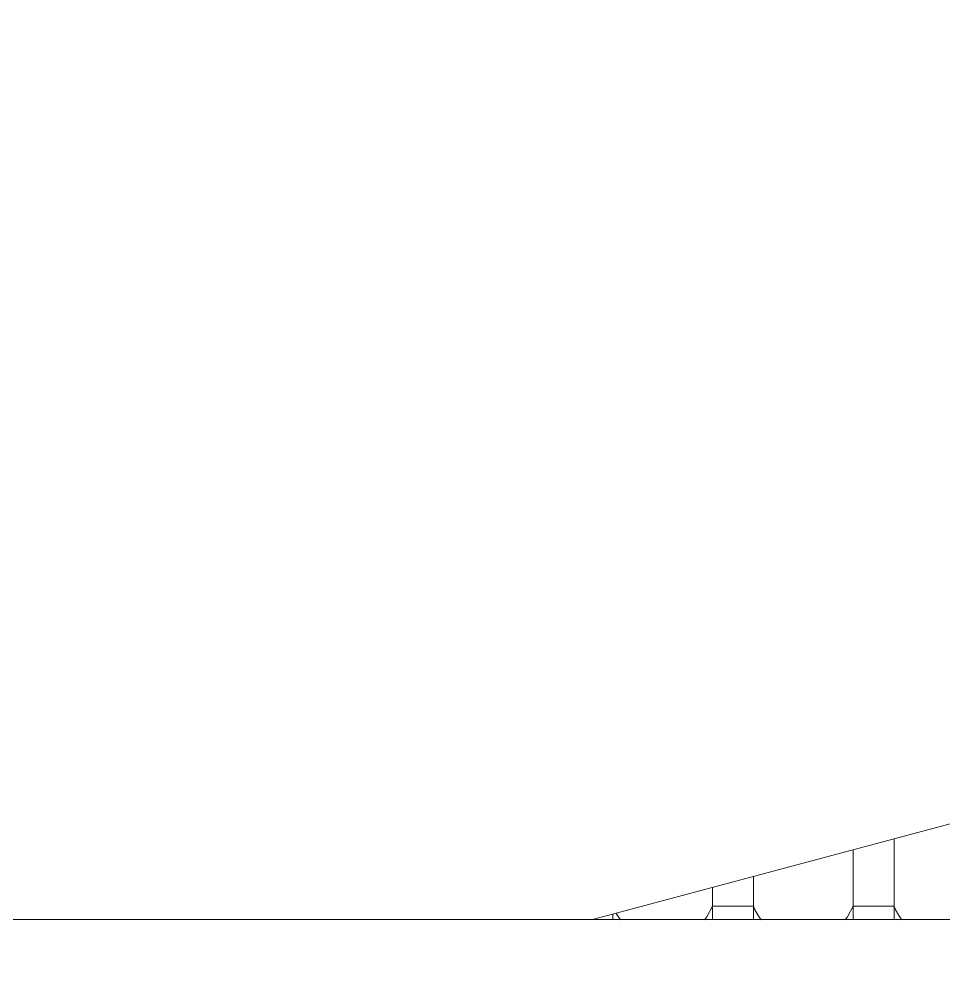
# Model space of a CAD drawing. Header units: millimetres. Extents: x 3554773 to 3850347, y -1853213 to -1653133.
# Drawn here: x 3571398 to 3575784, y -1693890 to -1689310 of the extents above; entities that cross this region are included whole.
import ezdxf

# ---------------------------------------------------------------- set-up
doc = ezdxf.new("R2010")
doc.units = ezdxf.units.MM
doc.header["$MEASUREMENT"] = 0
doc.set_wipeout_variables(frame=1)
doc.linetypes.add('Wipeout_Contour', pattern=[1000, 0, -1000])
doc.layers.add('Shell - Roof', color=7, linetype='Continuous')
doc.layers.add('Structural - Bearing', color=7, linetype='Continuous')
for name, color, linetype, lineweight, true_color in [('Shell - Roof_Pen_No__72', 7, 'Continuous', 20, 0xbf8080), ('Shell - Roof_Pen_No__92', 7, 'Continuous', 13, 0xbf8080), ('Structural - Bearing_Pen_No__87', 7, 'Continuous', 20, 0x6a6a6a)]:
    doc.layers.add(name, color=color, linetype=linetype, lineweight=lineweight, true_color=true_color)

# ---------------------------------------------------------------- blocks, each defined once
blk = doc.blocks.new('*X17', base_point=(2062354.7, -947561.6))
at = {"layer": 'Shell - Roof_Pen_No__72', "linetype": 'Continuous'}
for p, q in [((3671953.7, -1725520.1), (3671953.7, -1725544.6)), ((3671905.7, -1725533), (3671905.7, -1725544.6)), ((3671905.7, -1725545.1), (3671905.7, -1725614.9)), ((3671953.7, -1725545.1), (3671953.7, -1725614.9)), ((3671788.7, -1725564.4), (3671788.7, -1725614.9)), ((3671740.7, -1725577.2), (3671740.7, -1725614.9)), ((3671734, -1725611.7), (3671740.7, -1725599.2)), ((3671764.7, -1725599.2), (3671740.7, -1725599.2)), ((3671788.7, -1725599.2), (3671764.7, -1725599.2)), ((3671788.7, -1725599.2), (3671790.5, -1725603.4)), ((3671790.5, -1725603.4), (3671792.7, -1725607.4)), ((3671899, -1725611.7), (3671905.7, -1725599.2)), ((3671929.7, -1725599.2), (3671905.7, -1725599.2)), ((3671953.7, -1725599.2), (3671929.7, -1725599.2)), ((3671953.7, -1725599.2), (3671955.5, -1725603.4)), ((3671955.5, -1725603.4), (3671957.7, -1725607.4)), ((3671623.7, -1725608.6), (3671623.7, -1725614.9)), ((3671627.7, -1725607.5), (3671630.1, -1725611.3)), ((3671630.1, -1725611.3), (3671632.7, -1725614.9)), ((3671731.2, -1725614.9), (3671734, -1725611.7)), ((3671792.7, -1725607.4), (3671795.1, -1725611.3)), ((3671795.1, -1725611.3), (3671797.7, -1725614.9)), ((3671896.2, -1725614.9), (3671899, -1725611.7)), ((3671957.7, -1725607.4), (3671960.1, -1725611.3)), ((3671960.1, -1725611.3), (3671962.7, -1725614.9))]:
    blk.add_line(p, q, dxfattribs=at)
blk = doc.blocks.new('Fill_9', base_point=(2062354.7, -947561.6))
at = {"color": 254, "linetype": 'Wipeout_Contour', "lineweight": 0, "ltscale": 16243110.99359402}
blk.add_wipeout([(3675542.1, -1724558.6), (3671600.1, -1725614.9), (3676733.4, -1725614.9), (3680675.4, -1724558.6)], dxfattribs=at).dxf.layer = 'Shell - Roof'
at = {"layer": 'Shell - Roof_Pen_No__72', "linetype": 'Continuous'}
blk.add_blockref('*X17', (2062354.7, -947561.6), dxfattribs=at)

msp = doc.modelspace()

# ---------------------------------------------------------------- wipeouts: each hides what was drawn before it
at = {"color": 254, "linetype": 'Wipeout_Contour', "lineweight": 0, "ltscale": 16230754.70200276}
msp.add_wipeout([(3567011.2, -1693581.6), (3567011.2, -1693890.2), (3588176.4, -1693890.2), (3588176.4, -1693581.6)], dxfattribs=at).dxf.layer = 'Structural - Bearing'

# ---------------------------------------------------------------- next in the draw order: block references
at = {"layer": 'Shell - Roof_Pen_No__72', "linetype": 'Continuous', "xscale": 4.044305905627746, "yscale": 4.044305905627746, "zscale": 4.044305905627746}
msp.add_blockref('Fill_9', (-2934162, 1453103.7), dxfattribs=at)

# ---------------------------------------------------------------- next in the draw order: linework, layer by layer
at = {"layer": 'Shell - Roof_Pen_No__92', "linetype": 'Continuous'}
msp.add_line((3590061.2, -1689309.8), (3574118.6, -1693581.6), dxfattribs=at)
at = {"layer": 'Structural - Bearing_Pen_No__87', "linetype": 'Continuous'}
msp.add_line((3567011.2, -1693581.6), (3588176.4, -1693581.6), dxfattribs=at)

doc.saveas('drawing.dxf')
